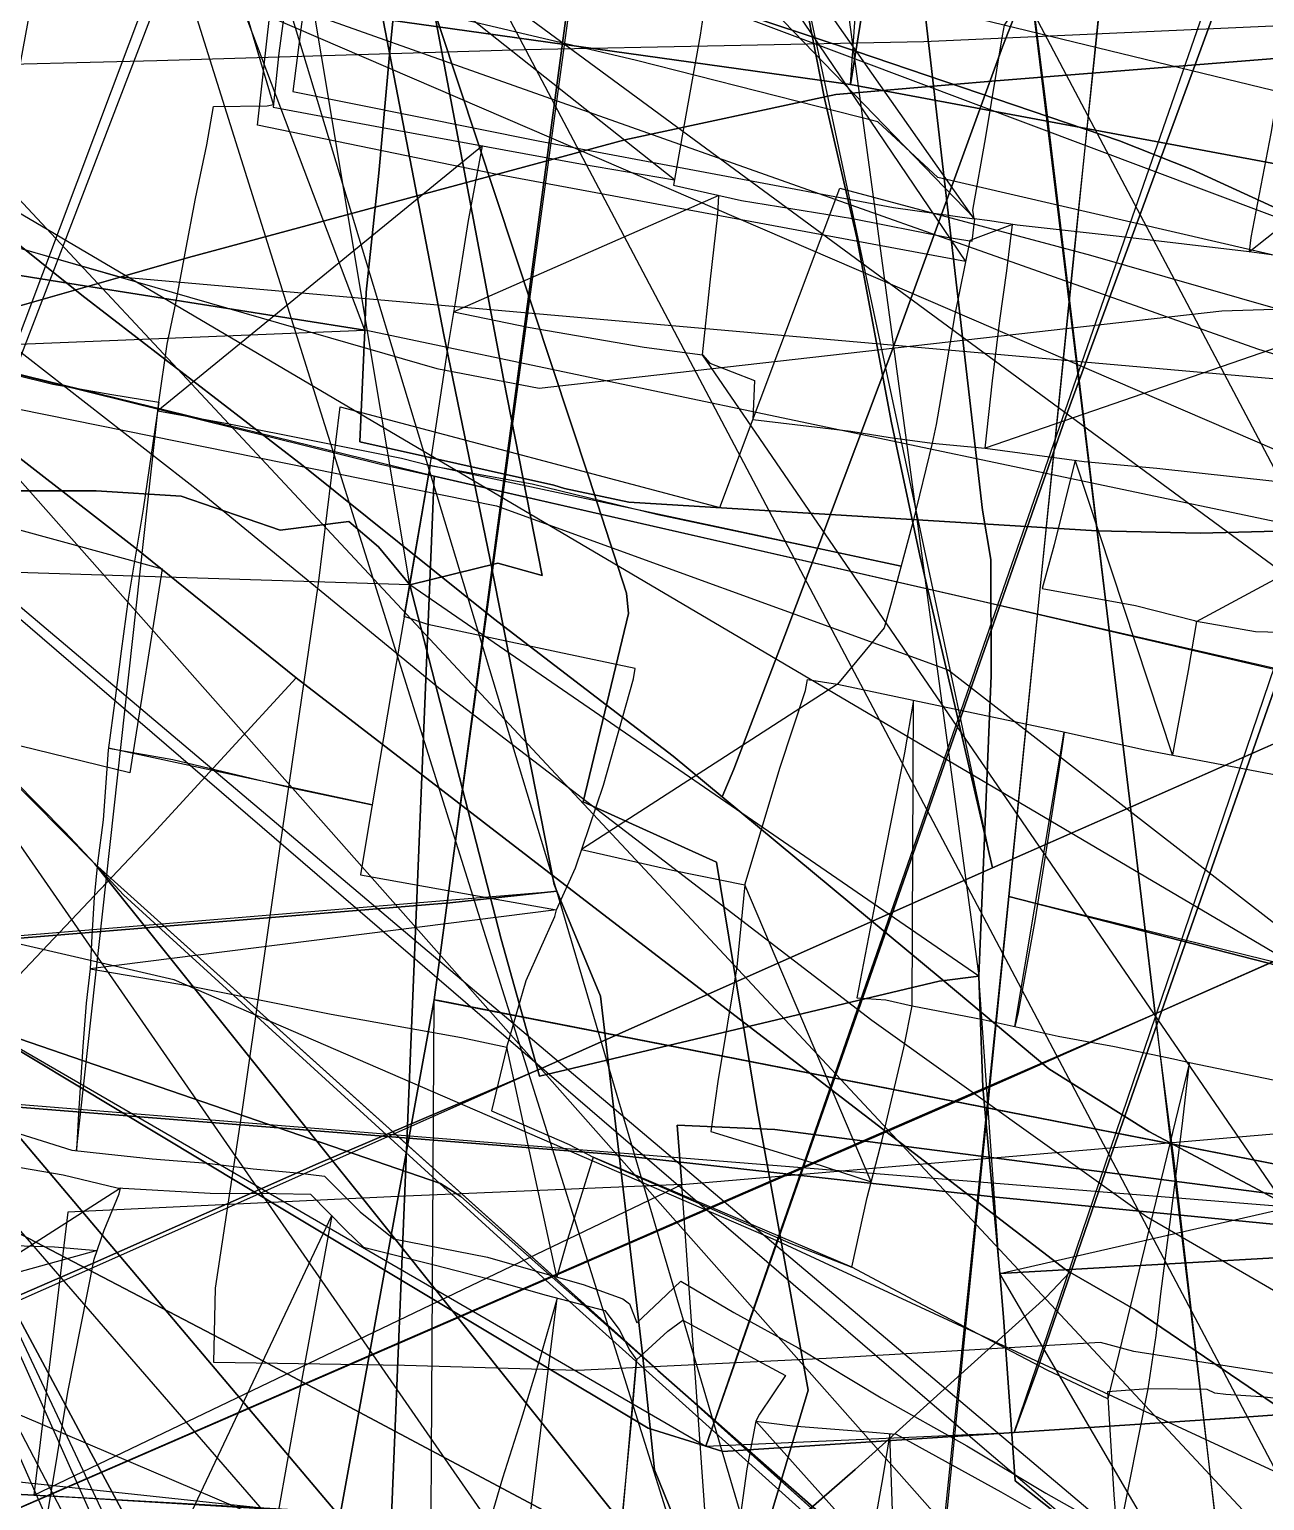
# Model space of a CAD drawing. Extents: x -6790 to 12600, y -1098 to 2171.
# Drawn here: x 627.3 to 681.9, y 271.3 to 336.4 of the extents above; entities that cross this region are included whole.
import ezdxf

# ---------------------------------------------------------------- set-up
doc = ezdxf.new("R2010")
doc.units = 0

msp = doc.modelspace()

# ---------------------------------------------------------------- linework, layer by layer
for points in [[(739.491, 208.822), (556.673, 554.935)], [(659.497, 268.673), (661.738, 276.193), (659.481, 288.611), (657.685, 299.554), (651.78, 302.227), (653.795, 310.564), (653.71, 311.464), (652.055, 316.551), (642.964, 343.997), (640.755, 350.976), (641.038, 351.09), (651.193, 355.178), (656.35, 354.775), (701.984, 350.183), (747.175, 345.468), (747.57, 351.661), (748.734, 371.22), (750.827, 409.55), (752.408, 435.517), (754.81, 474.964), (756.509, 483.487), (773.77, 481.672)], [(685.327, 175.866), (588.991, 482.292), (588.991, 482.292), (593.797, 480.06), (597.085, 476.158), (608.966, 438.451), (619.232, 405.597), (622.695, 393.829), (622.183, 391.943), (614.643, 355.831), (613.194, 350.034), (586.417, 338.825), (589.408, 328.256), (597.769, 322.264), (622.357, 304.555), (626.176, 301.6), (626.873, 300.291), (650.019, 266.864)], [(649.295, 260.796), (611.269, 305.815), (577.65, 345.781), (577.518, 350.197), (575.344, 374.682), (559.826, 381.527), (523.777, 397.188), (495.259, 409.807), (459.463, 425.508), (429.322, 438.817), (417.011, 443.957), (416.933, 443.231), (416.174, 443.148), (416.095, 442.872), (407.69, 413.307), (407.69, 413.307), (408.042, 412.483), (434.118, 391.732), (432.54, 351.045), (430.765, 302.516), (513.678, 256.433)], [(653.889, 268.819), (637.367, 277.623), (624.308, 284.442), (611.252, 291.292), (607.366, 294.304), (599.403, 304.222), (592.131, 312.957), (584.254, 322.705), (580.619, 326.97), (574.057, 335.251), (572.76, 336.929), (571.305, 339.953), (568.111, 353.501), (565.244, 365.635), (562.204, 378.605), (555.912, 404.507), (555.111, 406.281), (554.747, 407.086), (550.465, 436.78)], [(760.662, 434.341), (756.647, 414.049), (754.077, 400.49), (751.565, 386.817), (750.398, 380.247), (749.203, 363.82), (745.386, 329.633), (744.435, 316.61), (743.405, 302.516), (742.122, 292.647), (722.831, 291.846), (703.713, 291.032), (700.821, 293.111), (697.137, 294.715), (693.449, 294.999), (690.808, 283.778), (660.263, 287.728), (655.946, 287.912), (656.145, 285.288), (643.583, 284.76), (628.988, 284.063), (627.48, 271.543), (622.07, 271.83)], [(666.622, 426.391), (657.931, 403.949), (634.744, 342.396), (622.223, 309.817), (617.998, 298.824), (617.095, 296.956), (615.77, 297.596), (608.27, 306.623), (600.332, 316.291), (600.936, 317.977), (619.831, 370.178), (631.586, 402.162), (642.278, 431.963)], [(691.5, 416.127), (689.493, 378.224), (687.247, 328.55), (687.267, 326.292), (678.719, 330.211), (675.517, 331.483), (663.875, 335.439), (655.942, 338.079), (655.877, 339.886), (656.935, 367.575), (659.499, 427.489)], [(666.622, 426.391), (657.931, 403.949), (634.744, 342.396), (622.223, 309.817), (617.998, 298.824), (617.095, 296.956), (618.009, 296.513), (638.721, 284.073), (654.657, 274.512), (657.215, 273.711), (664.49, 294.493), (673.212, 319.473), (684.32, 349.728), (694.271, 379.306), (700.32, 397.286), (708.756, 421.37)], [(643.689, 340.058), (643.217, 335.284), (642.745, 330.051), (642.179, 324.778), (642.125, 323.106), (603.377, 425.51)], [(560.975, 416.919), (577.793, 407.063), (578.748, 406.637), (580.864, 404.592), (609.934, 378.641), (638.156, 353.664), (641.038, 351.09), (640.755, 350.976), (642.964, 343.997), (652.055, 316.551), (653.71, 311.464), (653.795, 310.564), (651.78, 302.227), (657.685, 299.554), (659.481, 288.611), (661.738, 276.193), (659.497, 268.673)], [(656.687, 268.367), (654.947, 272.656), (654.409, 277.802), (652.556, 293.62), (650.628, 298.272), (650.504, 298.572), (647.653, 313.017), (645.619, 322.89), (642.321, 340.052), (641.424, 340.883), (635.612, 347.923), (635.419, 348.53), (631.821, 351.293), (619.707, 361.431), (609.594, 369.969), (593.526, 383.353), (580.312, 394.421), (567.605, 403.289), (554.118, 412.778), (549.938, 416.203)], [(636.825, 260.749), (630.011, 273.407), (625.378, 282.056), (623.151, 286.576), (622.277, 288.448), (615.206, 303.408), (610.749, 312.873), (610.749, 312.873), (605.397, 323.108), (603.387, 321.864), (602.972, 323.3), (600.553, 330.019), (595.46, 346.158), (592.541, 355.695), (588.461, 369.118), (583.915, 383.612), (583.046, 385.653), (574.551, 404.215), (569.772, 416.337)], [(640.111, 265.564), (641.778, 274.722), (645.19, 293.468), (651.352, 339.455), (653.33, 354.705), (657.64, 384.682), (657.605, 386.07), (660.488, 403.802), (661.212, 407.998), (662.66, 416.695)], [(626.433, 315.999), (630.235, 315.999), (634.002, 315.756), (638.377, 314.246), (641.415, 314.628), (642.734, 313.517), (644.114, 311.829), (644.114, 311.829), (648.009, 312.792), (649.979, 312.252), (648.255, 320.955), (643.004, 348.786), (637.568, 378.19), (635.851, 388.404), (634.057, 388.684), (633.548, 391.5), (628.883, 415.49)], [(703.09, 247.167), (548.838, 412.477)], [(707.37, 271.095), (723, 273.964), (726.334, 274.97), (730.887, 276.945), (555.111, 406.281), (555.111, 406.281), (555.912, 404.507), (562.204, 378.605), (565.244, 365.635), (568.111, 353.501), (571.305, 339.953), (572.76, 336.929), (574.057, 335.251), (580.619, 326.97), (584.254, 322.705), (592.131, 312.957), (599.403, 304.222), (607.366, 294.304), (611.252, 291.292), (624.308, 284.442), (637.367, 277.623), (653.889, 268.819)], [(819.564, 214.645), (498.425, 404.014), (498.425, 404.014), (515.248, 397.086), (534.789, 389.168), (541.751, 386.329), (549.071, 382.445), (554.838, 377.485), (559.887, 373.87), (571.122, 364.099), (584.866, 353.462), (597.535, 343.901), (603.48, 340.376), (610.054, 335.207), (622.812, 325.317), (635.003, 315.815), (645.55, 307.15), (664.553, 292.569), (676.713, 283.875), (691.384, 275.359), (709.222, 264.155)], [(695.158, 267.213), (683.874, 274.541), (676.233, 279.726), (673.316, 281.412), (673.126, 281.522), (652.065, 297.713), (639.082, 307.71), (631.945, 313.481), (615.749, 326.048), (606.369, 333.163), (604.964, 333.802), (604.774, 333.889), (604.647, 334.03), (601.346, 336.675), (594.038, 342.528), (585.518, 349.353), (576.727, 356.151), (568.831, 362.48), (559.291, 370.083), (553.542, 374.852), (552.106, 375.398), (548.4, 377.198), (530.672, 386.491), (513.105, 395.565)], [(629.589, 264.831), (620.593, 277.422), (613.375, 287.313), (605.947, 297.746), (604.258, 299.714), (592.355, 317.152), (578.953, 336.207), (578.953, 336.207), (590.839, 343.511), (613.05, 356.843), (610.394, 376.466), (608.485, 389.953), (607.713, 395.41), (616.832, 394.572), (624.262, 393.63), (635.278, 392.564), (658.351, 390.252), (677.532, 388.309), (679.822, 388.341), (676.961, 359.549), (673.423, 325.825), (670.623, 298.038), (662.513, 217.543)], [(649.295, 260.796), (611.269, 305.815), (577.65, 345.781), (577.518, 350.197), (575.344, 374.682), (578.274, 372.87), (577.541, 376.2), (579.586, 380.805), (588.479, 377.129), (593.664, 375.182), (589.467, 360.792), (586.619, 350.943), (584.831, 345.331), (615.067, 314.85), (628.873, 300.885), (630.162, 299.498), (642.729, 283.802), (679.994, 237.08)], [(666.822, 338.025), (669.457, 315.143), (669.823, 312.958), (669.837, 307.824), (669.296, 294.515), (669.477, 289.599), (670.218, 281.348), (690.914, 282.538), (695.975, 282.962), (695.533, 287.141), (695.533, 287.141), (694.131, 300.407), (693.36, 312.364), (692.76, 316.779), (692.498, 318.469), (686.356, 366.907)], [(626.163, 364.662), (656.285, 355.401), (674.32, 349.856), (675.606, 349.451), (674.848, 347.179), (670.334, 335.64), (665.401, 322.059), (665.401, 322.059), (660.716, 309.589), (658.448, 303.674), (657.942, 302.442), (655.774, 304.242), (647.82, 310.336), (639.393, 317.1), (629.61, 324.659), (620.225, 332.164)], [(711.309, 185.86), (556.343, 364.611)], [(254.699, 80.31), (819.146, 304.829), (819.146, 304.829), (780.67, 313.703), (770.054, 314.818), (736.242, 321.665), (723.927, 323.895), (698.873, 329.681), (669.361, 336.846), (656.626, 339.938), (646.802, 342.207), (638.893, 345.127), (613.733, 349.586), (585.6, 353.142), (568.296, 355.531), (565.058, 355.265), (559.298, 356.173), (541.862, 355), (524.717, 352.717), (509.43, 350.063)], [(254.699, 80.31), (819.146, 304.829), (819.146, 304.829), (780.67, 313.703), (770.054, 314.818), (736.242, 321.665), (723.927, 323.895), (698.873, 329.681), (669.361, 336.846), (656.626, 339.938), (646.802, 342.207), (638.893, 345.127), (613.733, 349.586), (585.6, 353.142), (568.296, 355.531), (565.058, 355.265), (559.298, 356.173), (541.862, 355), (524.717, 352.717), (509.43, 350.063)], [(487.065, 330.334), (519.137, 331.726), (536.62, 332.354), (544.85, 332.436), (563.115, 333.065), (585.493, 333.7), (589.911, 333.967), (593.274, 334.296), (599.426, 334.268), (614.054, 334.569), (632.92, 335.034), (649.189, 335.526), (666.853, 335.881), (683.285, 336.62), (698.953, 337.057), (707.319, 337.44), (712.843, 339.217), (720.088, 340.584), (730.287, 343.346), (740.732, 345.397), (751.149, 348.049), (759.762, 349.908), (774.527, 353.271)], [(722.385, 352.176), (719.189, 333.692), (714.29, 305.238), (713.816, 302.34), (707.501, 283.169), (706.602, 281.342), (685.961, 285.493), (645.387, 293.429), (645.19, 293.468), (651.352, 339.455)], [(607.326, 294.604), (627.599, 296.26), (645.888, 297.762), (650.628, 298.272), (650.628, 298.272), (650.504, 298.572), (647.653, 313.017), (645.619, 322.89), (642.321, 340.052), (641.424, 340.883), (635.612, 347.923), (635.419, 348.53), (628.919, 349.195), (595.436, 351.422)], [(737.216, 168.829), (641.038, 351.09), (641.038, 351.09), (640.755, 350.976), (642.964, 343.997), (652.055, 316.551), (653.71, 311.464), (653.795, 310.564), (651.78, 302.227), (657.685, 299.554), (659.481, 288.611), (661.738, 276.193), (659.497, 268.673)], [(708.379, 236.213), (711.097, 287.692), (710.892, 294.174), (709.906, 325.333), (663.615, 333.977), (634.716, 338.031), (634.7, 338.032), (632.478, 338.237), (602.698, 343.114), (567.804, 350.399), (564.125, 340.275), (554.092, 312.65), (553.628, 279.192), (553.3, 278.47), (550.104, 260.841)], [(622.967, 349.197), (628.382, 347.373), (636.533, 344.682), (648.01, 340.72), (655.942, 338.079), (663.875, 335.439), (675.517, 331.483), (678.719, 330.211), (687.267, 326.292), (691.127, 324.523), (709.506, 316.206), (714.413, 313.986), (729.356, 307.238), (732.847, 305.728), (741.971, 299.992), (749.605, 295.399), (757.892, 290.705), (768.009, 284.433)], [(666.822, 338.025), (669.457, 315.143), (669.823, 312.958), (669.837, 307.824), (669.296, 294.515), (669.296, 294.515), (667.533, 294.287), (649.861, 290.088), (648.16, 296.153), (644.114, 311.829), (648.009, 312.792), (649.979, 312.252), (648.255, 320.955), (643.004, 348.786)], [(696.255, 348.362), (690.05, 330.074), (685.018, 315.355), (683.989, 311.81), (675.041, 286.294), (671.836, 276.957), (670.855, 274.319), (680.413, 274.943), (685.146, 275.295), (688.825, 286.093), (693.805, 300.712), (696.865, 309.232), (699.508, 317.208), (704.424, 332.04), (707.807, 343.095)], [(262.907, 80.005), (820.331, 298.275), (820.331, 298.275), (770.993, 307.191), (730.508, 316.033), (695.266, 323.423), (667.476, 329.865), (664.823, 332.328), (654.15, 335.044), (623.644, 342.244), (605.644, 344.834), (581.264, 347.171), (552.843, 348.181), (536.295, 347.36), (521.958, 346.539), (518.948, 345.818), (508.937, 343.668)], [(262.907, 80.005), (820.331, 298.275), (820.331, 298.275), (770.993, 307.191), (730.508, 316.033), (695.266, 323.423), (667.476, 329.865), (664.823, 332.328), (654.15, 335.044), (623.644, 342.244), (605.644, 344.834), (581.264, 347.171), (552.843, 348.181), (536.295, 347.36), (521.958, 346.539), (518.948, 345.818), (508.937, 343.668)], [(498.343, 348.29), (517.861, 344.205), (548.765, 337.837), (573.816, 332.635), (592.329, 328.887), (603.028, 326.986), (604.12, 326.792), (607.496, 325.879), (616.044, 323.59), (621.912, 322.349), (642.826, 317.179), (645.195, 316.638), (669.291, 311.132), (696.509, 304.815), (721.378, 299.101), (753.072, 291.682), (776.777, 286.279)], [(498.343, 348.29), (517.861, 344.205), (548.765, 337.837), (573.816, 332.635), (592.329, 328.887), (603.028, 326.986), (604.12, 326.792), (607.496, 325.879), (616.044, 323.59), (621.912, 322.349), (642.826, 317.179), (645.195, 316.638), (669.291, 311.132), (696.509, 304.815), (721.378, 299.101), (753.072, 291.682), (776.777, 286.279)], [(618.88, 276.937), (630.08, 281.797), (640.065, 286.222), (649.996, 290.448), (658.515, 294.239), (669.9, 299.31), (669.9, 299.31), (667.892, 307.948), (666.677, 313.125), (665.409, 319.081), (663.89, 327.191), (662.464, 333.359), (660.468, 343.489), (660.01, 343.421), (654.494, 343.229), (641.348, 343.424), (631.245, 343.533), (617.649, 343.095)], [(618.88, 276.937), (630.08, 281.797), (640.065, 286.222), (649.996, 290.448), (658.515, 294.239), (669.9, 299.31), (669.9, 299.31), (667.892, 307.948), (666.677, 313.125), (665.409, 319.081), (663.89, 327.191), (662.464, 333.359), (660.468, 343.489), (660.01, 343.421), (654.494, 343.229), (641.348, 343.424), (631.245, 343.533), (617.649, 343.095)], [(715.227, 265.392), (716.431, 271.348), (705.65, 273.241), (689.566, 275.785), (676.154, 277.895), (674.68, 278.299), (662.541, 277.591), (651.529, 277.056), (643.884, 277.273), (635.444, 277.418), (635.517, 280.698), (636.731, 288.719), (638.378, 300.251), (640.083, 311.885), (641.037, 319.703), (657.83, 315.252), (663.139, 329.39), (674.237, 326.417), (688.98, 322.185), (696.311, 319.633), (700.776, 319.258), (711.629, 318.26), (715.218, 317.996), (713.531, 341.905)], [(715.227, 265.392), (716.431, 271.348), (705.65, 273.241), (689.566, 275.785), (676.154, 277.895), (674.68, 278.299), (662.541, 277.591), (651.529, 277.056), (643.884, 277.273), (635.444, 277.418), (635.517, 280.698), (636.731, 288.719), (638.378, 300.251), (640.083, 311.885), (641.037, 319.703), (657.83, 315.252), (663.139, 329.39), (674.237, 326.417), (688.98, 322.185), (696.311, 319.633), (700.776, 319.258), (711.629, 318.26), (715.218, 317.996), (713.531, 341.905)], [(616.771, 327.152), (629.448, 325.115), (642.125, 323.106), (642.125, 323.106), (642.179, 324.778), (642.745, 330.051), (643.217, 335.284), (643.689, 340.058)], [(643.689, 340.058), (643.217, 335.284), (642.745, 330.051), (642.179, 324.778), (642.125, 323.106), (641.909, 318.168), (650.483, 316.249), (650.967, 316.088), (653.801, 315.496), (674.518, 314.222), (679.092, 314.115), (684.195, 314.249), (684.195, 314.249), (689.298, 314.384), (697.1, 314.491), (709.889, 314.707), (713.709, 315.639), (714.319, 315.639), (716.436, 317.092), (718.552, 318.886), (719.18, 319.603), (722.283, 325.63), (725.189, 330.276), (729.583, 337.414)], [(748.988, 258.814), (746.998, 272.538), (744.685, 289.051), (744.268, 290.416), (739.471, 296.047), (733.006, 304.313), (724.55, 314.968), (722.427, 317.404), (718.749, 321.623), (708.757, 333.302), (699.79, 334.553), (690.007, 335.861), (684.414, 335.293), (669.872, 334.117), (662.971, 333.529), (653.624, 331.52), (634.323, 326.325), (631.301, 325.454), (626.452, 324.056)], [(620.225, 332.164), (629.61, 324.659), (639.393, 317.1), (647.82, 310.336), (655.774, 304.242), (657.942, 302.442), (667.666, 294.368), (672.39, 290.404), (676.817, 287.638), (681.885, 284.944), (692.827, 278.939), (700.07, 275.049), (704.288, 272.745), (704.65, 272.547), (715.32, 265.645)], [(811.441, 252.44), (77.961, 330.604)], [(568.567, 254.73), (562.117, 271.882), (558.419, 281.716), (550.388, 304.398), (541.805, 326.799), (541.366, 328.241), (563.974, 329.187), (570.057, 329.269), (572.543, 329.301), (576.845, 329.138), (593.657, 327.47), (601.426, 326.734), (603.028, 326.986), (604.12, 326.792), (607.496, 325.879), (616.044, 323.59), (621.912, 322.349), (642.826, 317.179), (645.195, 316.638), (641.071, 215.986)], [(568.567, 254.73), (562.117, 271.882), (558.419, 281.716), (550.388, 304.398), (541.805, 326.799), (541.366, 328.241), (563.974, 329.187), (570.057, 329.269), (572.543, 329.301), (576.845, 329.138), (593.657, 327.47), (601.426, 326.734), (603.028, 326.986), (604.12, 326.792), (607.496, 325.879), (616.044, 323.59), (621.912, 322.349), (642.826, 317.179), (645.195, 316.638), (641.071, 215.986)], [(689.566, 275.785), (676.154, 277.895), (674.68, 278.299), (662.541, 277.591), (651.529, 277.056), (643.884, 277.273), (635.444, 277.418), (635.517, 280.698), (636.731, 288.719), (638.378, 300.251), (640.083, 311.885), (641.037, 319.703), (657.83, 315.252), (663.139, 329.39), (674.237, 326.417), (688.98, 322.185)], [(689.566, 275.785), (676.154, 277.895), (674.68, 278.299), (662.541, 277.591), (651.529, 277.056), (643.884, 277.273), (635.444, 277.418), (635.517, 280.698), (636.731, 288.719), (638.378, 300.251), (640.083, 311.885), (641.037, 319.703), (657.83, 315.252), (663.139, 329.39), (674.237, 326.417), (688.98, 322.185)], [(686.485, 240.61), (685.378, 278.216), (685.369, 278.748), (684.849, 307.972), (684.562, 310.721), (684.195, 314.249), (679.092, 314.115), (674.518, 314.222), (653.801, 315.496), (650.967, 316.088), (650.483, 316.249), (641.909, 318.168), (642.125, 323.106), (629.448, 325.115), (616.771, 327.152)], [(615.749, 326.048), (631.945, 313.481), (631.945, 313.481), (639.082, 307.71), (632.745, 300.805), (624.489, 292.085)], [(689.199, 275.102), (657.061, 322.017), (657.061, 322.017), (657.386, 321.641), (659.362, 320.882), (659.297, 319.148), (663.623, 318.628), (665.365, 318.352), (667.223, 318.106), (666.382, 314.651), (665.41, 311.026), (665.105, 309.932), (663.041, 307.437), (668.204, 306.348), (672.907, 305.353), (676.71, 304.521), (682.825, 303.352)], [(672.766, 261.494), (655.093, 277.062), (646.377, 284.764), (645.481, 285.33), (617.735, 294.864), (614.405, 295.56), (589.315, 300.65), (531.467, 312.386), (528.465, 313.15), (501.236, 320.929)], [(681.734, 263.601), (670.894, 272.175), (670.391, 279.416), (670.218, 281.348), (669.477, 289.599), (669.296, 294.515), (667.533, 294.287), (649.861, 290.088), (648.16, 296.153), (644.114, 311.829), (642.734, 313.517), (641.415, 314.628), (638.377, 314.246), (634.002, 315.756), (630.235, 315.999), (626.433, 315.999)], [(270.619, 300.999), (301.168, 294.212), (305.41, 293.254), (316.016, 290.857), (327.848, 288.082), (331.928, 287.125), (333.496, 286.789), (338.46, 286.583), (358.657, 285.493), (423.562, 282.207), (431.452, 281.808), (515.978, 277.328), (525.145, 276.882), (525.841, 276.846), (541.88, 276.019), (543.188, 275.952), (558.973, 275.053), (580.742, 274.025), (594.306, 273.304), (622.07, 271.83), (627.48, 271.543), (629.175, 271.453), (643.36, 270.593)], [(618.009, 296.513), (638.721, 284.073), (654.657, 274.512), (657.215, 273.711), (657.959, 273.478), (670.855, 274.319), (680.413, 274.943), (685.146, 275.295), (694.334, 275.98), (706.024, 276.851), (706.312, 276.873), (715.306, 280.521), (727.758, 285.486), (741.093, 290.889), (745.823, 292.679), (755.17, 296.467), (760.126, 298.634), (761.464, 299.369)], [(507.451, 269.023), (509.035, 286.574), (509.035, 286.574), (514.506, 285.057), (527.026, 281.98), (528.802, 282.18), (549.93, 286.786), (568.995, 290.942), (573.324, 291.804), (580.958, 292.521), (584.604, 292.716), (607.326, 294.604), (627.599, 296.26), (645.888, 297.762), (650.628, 298.272), (652.556, 293.62), (654.409, 277.802), (654.947, 272.656), (656.687, 268.367)], [(526.847, 264.901), (528.708, 288.706), (529.896, 296.664), (550.937, 294.962), (575.556, 292.772), (601.485, 290.739), (624.911, 288.861), (652.796, 286.652), (670.063, 284.735), (690.634, 282.721), (700.744, 281.92), (707.275, 281.528), (737.155, 279.729), (759.578, 278.118), (753.243, 257.697)], [(657.249, 269.855), (656.145, 285.288), (656.145, 285.288), (655.946, 287.912), (660.263, 287.728), (690.808, 283.778), (693.449, 294.999), (697.137, 294.715), (700.821, 293.111), (703.713, 291.032), (722.831, 291.846), (742.122, 292.647), (742.721, 291.353), (741.521, 284.899), (739.477, 276.749), (738.129, 271.371), (736.878, 265.697)], [(640.111, 265.564), (641.778, 274.722), (645.19, 293.468), (645.387, 293.429), (685.961, 285.493), (706.602, 281.342), (706.602, 281.342), (707.561, 281.424), (707.355, 281.055), (693.807, 220.008)], [(761.537, 282.207), (760.622, 278.042), (759.578, 278.118), (759.578, 278.118), (737.155, 279.729), (707.275, 281.528), (700.744, 281.92), (690.634, 282.721), (670.063, 284.735), (652.796, 286.652), (624.911, 288.861)], [(624.099, 288.39), (627.33, 287.393), (629.161, 286.818), (630.65, 286.651), (632.715, 286.425), (635.151, 286.237), (637.187, 285.978), (639.126, 285.81), (640.341, 285.653), (641.92, 284.08), (643.406, 282.893), (647.56, 282.075), (650.289, 281.292), (651.785, 280.862), (653.545, 280.228), (653.843, 280.017), (654.158, 279.167), (655.196, 280.142), (656.111, 281.019), (658.446, 279.625), (661.299, 278.058), (664.977, 275.842), (668.756, 273.721), (672.26, 271.636), (674.931, 270.12)], [(625.415, 286.297), (628.781, 285.72), (631.166, 285.137), (635.287, 284.913), (638.198, 284.897), (639.727, 284.865), (641.303, 283.259), (642.065, 282.513), (645.197, 281.731), (647.595, 281.111), (650.154, 280.39), (652.75, 279.709), (653.384, 278.876), (653.857, 277.938), (654.15, 277.538), (655.525, 278.794), (656.193, 279.286), (659.725, 277.379), (660.732, 276.831), (659.588, 275.133), (659.426, 274.822), (659.03, 272.712), (658.634, 269.819)], [(653.889, 268.819), (637.367, 277.623), (624.308, 284.442)], [(624.909, 250.638), (640.662, 283.912), (640.662, 283.912), (639.306, 276.51), (638.216, 270.374)], [(625.378, 282.056), (630.011, 273.407), (636.825, 260.749)], [(724.316, 202.214), (659.426, 274.822), (659.426, 274.822), (661.042, 274.615), (664.228, 274.355), (665.632, 274.239), (670.259, 271.686), (673.563, 269.806)]]:
    msp.add_lwpolyline(points)
for points in [[(709.228, 542.116), (708.436, 540.658), (703.834, 527.74), (693.629, 499.537), (681.078, 464.801), (674.596, 447.41), (666.622, 426.391), (657.931, 403.949), (634.744, 342.396), (622.223, 309.817), (617.998, 298.824), (617.095, 296.956), (709.228, 542.116)], [(746.255, 530.331), (722.071, 459.379), (708.756, 421.37), (700.32, 397.286), (694.271, 379.306), (684.32, 349.728), (673.212, 319.473), (664.49, 294.493), (657.215, 273.711), (746.255, 530.331)], [(756.887, 527.429), (746.381, 530.292), (746.255, 530.331), (722.071, 459.379), (708.756, 421.37), (700.32, 397.286), (694.271, 379.306), (684.32, 349.728), (673.212, 319.473), (664.49, 294.493), (657.215, 273.711), (657.959, 273.478), (670.855, 274.319), (671.836, 276.957), (675.041, 286.294), (683.989, 311.81), (685.018, 315.355), (690.05, 330.074), (696.255, 348.362), (704.513, 372.959), (711.631, 393.926), (716.517, 409.866), (737.388, 470.78), (756.887, 527.429)], [(756.887, 527.429), (737.388, 470.78), (716.517, 409.866), (711.631, 393.926), (704.513, 372.959), (696.255, 348.362), (690.05, 330.074), (685.018, 315.355), (683.989, 311.81), (675.041, 286.294), (671.836, 276.957), (670.855, 274.319), (756.887, 527.429)], [(520.501, 516.622), (533.149, 488.501), (544.044, 465.871), (554.049, 443.241), (564.102, 422.201), (573.593, 400.553), (577.007, 392.511), (579.344, 387.555), (581.823, 381.009), (585.657, 369.6), (591.501, 353.563), (598.468, 330.652), (600.619, 322.657), (605.107, 317.935), (609.128, 309.425), (616.282, 294.977), (620.957, 285.673), (633.254, 262.155), (639.753, 248.595), (643.354, 240.694), (647.842, 230.641), (520.501, 516.622)], [(612.996, 498.178), (617.449, 473.768), (621.737, 452.398), (628.883, 415.49), (633.548, 391.5), (634.057, 388.684), (635.851, 388.404), (637.568, 378.19), (643.004, 348.786), (648.255, 320.955), (649.979, 312.252), (648.009, 312.792), (644.114, 311.829), (612.996, 498.178)], [(669.296, 294.515), (669.837, 307.824), (669.823, 312.958), (669.457, 315.143), (666.822, 338.025), (666.307, 342.197), (666.175, 343.466), (663.847, 358.966), (662.9, 365.276), (663.802, 365.602), (661.925, 380.812), (661.65, 383.04), (660.079, 390.849), (657.51, 405.153), (654.61, 421.744), (650.811, 442.564), (650.354, 444.817), (651.562, 445.503), (648.504, 461.527), (645.761, 476.187), (642.561, 492.643), (641.816, 497.268), (669.296, 294.515)], [(670.623, 298.038), (688.484, 293.449), (689.557, 293.371), (692.123, 313.107), (697.707, 356.749), (706.311, 419.296), (710.439, 449.69), (696.248, 453.984), (687.433, 457.116), (684.159, 426.996), (679.982, 388.343), (679.822, 388.341), (676.961, 359.549), (673.423, 325.825), (670.623, 298.038)], [(671.822, 451.759), (668.592, 452.211), (660.175, 453.659), (657.257, 454.421), (650.192, 456.273), (645.297, 421.039), (640.455, 384.397), (637.81, 364.387), (635.422, 345.879), (634.7, 338.032), (634.716, 338.031), (663.615, 333.977), (666.91, 354.441), (666.711, 356.013), (666.903, 358.742), (667.757, 379.195), (668.845, 400.436), (669.927, 421.491), (671.822, 451.759)], [(663.615, 333.977), (709.906, 325.333), (707.219, 341.448), (703.119, 367.914), (696.496, 414.423), (692.083, 445.415), (691.99, 447.828), (690.401, 449.891), (689.031, 451.709), (681.657, 451.643), (671.869, 451.89), (671.822, 451.759), (669.927, 421.491), (668.845, 400.436), (667.757, 379.195), (666.903, 358.742), (666.711, 356.013), (666.91, 354.441), (663.615, 333.977)], [(671.822, 451.759), (669.927, 421.491), (668.845, 400.436), (667.757, 379.195), (666.903, 358.742), (666.711, 356.013), (666.91, 354.441), (663.615, 333.977), (671.822, 451.759)], [(316.302, 407.544), (416.39, 375.807), (479.655, 357.376), (576.346, 329.834), (647.951, 315.328), (667.93, 308.073), (719.94, 267.67), (744.83, 251.933), (814.363, 195.123), (316.302, 407.544)], [(567.902, 407.295), (571.926, 398.718), (576.439, 389.022), (577.919, 386.256), (578.966, 384.441), (582.482, 373.796), (586.58, 360.88), (591.873, 343.891), (596.341, 330.194), (597.053, 327.663), (597.954, 325.163), (603.289, 314.94), (619.003, 284.504), (619.87, 283.376), (621.276, 280.482), (627.091, 268.513), (633.339, 255.219), (640.335, 240.674), (644.721, 231.79), (645.892, 229.972), (567.902, 407.295)], [(679.822, 388.341), (676.961, 359.549), (673.423, 325.825), (670.623, 298.038), (679.822, 388.341)], [(657.64, 384.682), (653.33, 354.705), (651.352, 339.455), (645.19, 293.468), (657.64, 384.682)], [(575.344, 374.682), (577.518, 350.197), (577.65, 345.781), (611.269, 305.815), (649.295, 260.796), (661.482, 246.369), (661.496, 242.318), (685.048, 211.704), (686.367, 210.839), (719.013, 187.375), (730.814, 179.13), (750.14, 177.146), (575.344, 374.682)], [(668.705, 326.143), (647.981, 329.992), (637.378, 332.177), (638.318, 340.676), (640.683, 362.746), (641.052, 364.7), (642.073, 365.513), (668.705, 326.143)], [(642.792, 365.481), (641.695, 353.832), (640.098, 342.745), (638.945, 333.667), (649.797, 331.481), (665.514, 328.539), (669.079, 328.036), (642.792, 365.481)], [(687.285, 361.983), (687.456, 361.601), (686.653, 357.553), (686.04, 353.984), (685.251, 349.592), (684.545, 345.666), (683.834, 341.447), (683.416, 338.966), (682.209, 331.808), (681.323, 327.204), (681.259, 326.564), (675.502, 327.242), (670.995, 327.744), (669.779, 327.948), (669.079, 328.036), (669.03, 328.413), (669.601, 331.658), (670.338, 336.129), (670.428, 336.605), (687.285, 361.983)], [(630.818, 357.598), (629.339, 349.235), (628.759, 345.731), (627.894, 341.075), (627.284, 337.168), (626.491, 332.843), (626.047, 330.424), (625.581, 327.927), (625.148, 325.432), (624.745, 322.975), (624.467, 321.276), (626.648, 321.131), (628.317, 320.72), (630.926, 320.259), (633.018, 319.922), (633.376, 322.489), (633.763, 324.305), (634.181, 326.508), (634.627, 328.926), (635.142, 331.306), (635.436, 333.001), (637.808, 333.03), (638.078, 333.087), (630.818, 357.598)], [(702.647, 352.575), (704.703, 336.254), (705.639, 329.211), (707.274, 315.819), (693.065, 309.534), (675.997, 301.99), (675.437, 306.64), (672.324, 332.494), (670.74, 345.151), (677.495, 346.263), (677.966, 348.74), (682.54, 349.416), (700.58, 352.288), (702.647, 352.575)], [(702.647, 352.575), (704.703, 336.254), (705.639, 329.211), (707.274, 315.819), (693.065, 309.534), (675.997, 301.99), (675.437, 306.64), (672.324, 332.494), (670.74, 345.151), (677.495, 346.263), (677.966, 348.74), (682.54, 349.416), (700.58, 352.288), (702.647, 352.575)], [(672.39, 290.404), (667.666, 294.368), (657.942, 302.442), (658.448, 303.674), (660.716, 309.589), (665.401, 322.059), (670.334, 335.64), (674.848, 347.179), (675.606, 349.451), (679.945, 348.086), (702.952, 340.848), (715.329, 336.954), (718.613, 335.329), (713.694, 313.79), (708.584, 291.836), (704.683, 273.786), (704.288, 272.745), (700.07, 275.049), (692.827, 278.939), (681.885, 284.944), (676.817, 287.638), (672.39, 290.404)], [(635.419, 348.53), (635.612, 347.923), (641.424, 340.883), (642.321, 340.052), (645.619, 322.89), (647.653, 313.017), (650.504, 298.572), (650.628, 298.272), (635.419, 348.53)], [(584.831, 345.331), (585.923, 345.476), (592.269, 340.115), (669.55, 273.595), (707.711, 241.086), (744.864, 209.451), (767.425, 190.284), (772.491, 187.764), (761.641, 192.939), (732.712, 207.295), (732.56, 207.37), (731.341, 208.484), (718.351, 220.36), (693.454, 242.297), (670.591, 262.642), (649.996, 281.175), (631.451, 298.11), (630.162, 299.498), (628.873, 300.885), (615.067, 314.85), (584.831, 345.331)], [(584.831, 345.331), (615.067, 314.85), (628.873, 300.885), (630.162, 299.498), (584.831, 345.331)], [(585.923, 345.476), (592.269, 340.115), (669.55, 273.595), (707.711, 241.086), (744.864, 209.451), (767.425, 190.284), (772.491, 187.764), (585.923, 345.476)], [(675.997, 301.99), (673.789, 301.014), (669.9, 299.31), (667.892, 307.948), (666.677, 313.125), (665.409, 319.081), (663.89, 327.191), (662.464, 333.359), (660.468, 343.489), (662.322, 343.764), (670.74, 345.151), (672.324, 332.494), (675.437, 306.64), (675.997, 301.99)], [(675.997, 301.99), (673.789, 301.014), (669.9, 299.31), (667.892, 307.948), (666.677, 313.125), (665.409, 319.081), (663.89, 327.191), (662.464, 333.359), (660.468, 343.489), (662.322, 343.764), (670.74, 345.151), (672.324, 332.494), (675.437, 306.64), (675.997, 301.99)], [(675.997, 301.99), (675.437, 306.64), (672.324, 332.494), (670.74, 345.151), (675.997, 301.99)], [(444.033, 344.138), (458.569, 338.218), (484.703, 327.573), (501.236, 320.929), (528.465, 313.15), (531.467, 312.386), (589.315, 300.65), (614.405, 295.56), (617.735, 294.864), (645.481, 285.33), (646.377, 284.764), (655.093, 277.062), (672.766, 261.494), (695.658, 241.679), (721.843, 219.061), (752.527, 192.139), (762.833, 183.109), (780.647, 167.438), (789.694, 159.48), (444.033, 344.138)], [(444.033, 344.138), (475.412, 334.097), (521.588, 320.663), (554.115, 313.277), (590.659, 305.156), (625.691, 296.214), (633.682, 294.357), (660.42, 282.78), (701.413, 263.774), (707.893, 261.312), (743.443, 236.906), (775.495, 215.524), (788.583, 207.403), (817.611, 192.069), (444.033, 344.138)], [(660.468, 343.489), (662.464, 333.359), (663.89, 327.191), (665.409, 319.081), (666.677, 313.125), (667.892, 307.948), (669.9, 299.31), (660.468, 343.489)], [(639.324, 342.839), (638.911, 339.761), (638.32, 335.358), (638.066, 332.976), (642.586, 332.139), (651.667, 330.469), (655.826, 329.752), (639.324, 342.839)], [(627.649, 341.406), (681.624, 322.28), (693.235, 318.669), (709.221, 312.745), (734.922, 298.937), (751.251, 290.741), (772.436, 279.306), (774.609, 278.087), (627.649, 341.406)], [(657.541, 340.005), (656.962, 336.157), (656.249, 332.203), (655.786, 329.519), (658.786, 328.845), (663.701, 328.042), (667.882, 327.226), (668.993, 327.049), (669.117, 328.031), (657.541, 340.005)], [(634.7, 338.032), (634.716, 338.031), (663.615, 333.977), (634.7, 338.032)], [(655.942, 338.079), (663.875, 335.439), (675.517, 331.483), (678.719, 330.211), (687.267, 326.292), (655.942, 338.079)], [(589.813, 337.321), (597.596, 335.187), (616.94, 329.601), (631.301, 325.454), (589.813, 337.321)], [(589.813, 337.321), (590.84, 336.561), (593.826, 334.21), (594.187, 334.483), (600.794, 332.642), (610.848, 329.743), (616.124, 328.001), (626.452, 324.056), (631.301, 325.454), (589.813, 337.321)], [(695.329, 337.742), (695.512, 337.13), (695.702, 335.767), (695.852, 334.241), (696.106, 332.215), (695.939, 331.139), (695.443, 329.308), (695.009, 326.962), (694.464, 324.993), (690.787, 325.467), (686.697, 325.803), (681.914, 326.476), (681.259, 326.564), (695.329, 337.742)], [(631.301, 325.454), (634.323, 326.325), (653.624, 331.52), (662.971, 333.529), (669.872, 334.117), (684.414, 335.293), (690.007, 335.861), (699.79, 334.553), (708.757, 333.302), (718.749, 321.623), (722.427, 317.404), (631.301, 325.454)], [(632.961, 319.532), (636.119, 318.961), (643.748, 317.439), (645.018, 317.11), (645.808, 322.387), (646.165, 324.5), (646.711, 327.954), (647.132, 330.154), (647.337, 331.265), (632.961, 319.532)], [(642.125, 323.106), (629.448, 325.115), (616.771, 327.152), (609.556, 328.419), (599.832, 328.784), (595.031, 328.959), (592.498, 312.701), (590.637, 312.331), (586.288, 311.834), (584.17, 311.77), (576.114, 313.038), (565.588, 314.674), (561.014, 315.38), (553.568, 316.295), (545.208, 317.194), (537.393, 318.156), (533.882, 318.726), (642.125, 323.106)], [(716.431, 271.348), (705.65, 273.241), (689.566, 275.785), (676.154, 277.895), (674.68, 278.299), (662.541, 277.591), (651.529, 277.056), (643.884, 277.273), (635.444, 277.418), (635.517, 280.698), (636.731, 288.719), (638.378, 300.251), (640.083, 311.885), (641.037, 319.703), (657.83, 315.252), (663.139, 329.39), (674.237, 326.417), (688.98, 322.185), (696.311, 319.633), (700.776, 319.258), (711.629, 318.26), (715.218, 317.996), (716.431, 271.348)], [(646.067, 323.92), (649.351, 323.236), (654.48, 322.347), (657.061, 322.017), (657.405, 325.234), (657.749, 328.224), (657.794, 329.068), (646.067, 323.92)], [(668.89, 327.066), (668.232, 323.791), (667.592, 320.029), (667.406, 318.932), (667.223, 318.106), (669.577, 317.879), (669.896, 320.855), (670.229, 323.529), (670.528, 325.722), (670.785, 327.779), (668.89, 327.066)], [(603.028, 326.986), (604.12, 326.792), (607.496, 325.879), (616.044, 323.59), (621.912, 322.349), (642.826, 317.179), (645.195, 316.638), (603.028, 326.986)], [(603.028, 326.986), (604.12, 326.792), (607.496, 325.879), (616.044, 323.59), (621.912, 322.349), (642.826, 317.179), (645.195, 316.638), (603.028, 326.986)], [(631.301, 325.454), (645.317, 321.406), (649.832, 320.532), (680.05, 323.957), (694.894, 324.435), (703.922, 324.807), (714.119, 320.691), (720.04, 318.328), (722.427, 317.404), (631.301, 325.454)], [(669.577, 317.879), (673.955, 317.295), (677.173, 316.991), (682.383, 316.42), (688.434, 315.83), (689.113, 315.697), (689.493, 317.27), (690.039, 319.92), (690.747, 322.309), (691.302, 324.977), (691.356, 325.394), (669.577, 317.879)], [(642.125, 323.106), (641.909, 318.168), (650.483, 316.249), (650.967, 316.088), (653.801, 315.496), (674.518, 314.222), (679.092, 314.115), (684.195, 314.249), (642.125, 323.106)], [(718.388, 320.78), (707.274, 315.819), (693.065, 309.534), (675.997, 301.99), (677.097, 292.849), (713.092, 308.763), (719.39, 311.59), (718.388, 320.78)], [(718.388, 320.78), (707.274, 315.819), (693.065, 309.534), (675.997, 301.99), (677.097, 292.849), (713.092, 308.763), (719.39, 311.59), (718.388, 320.78)], [(633.018, 319.922), (632.322, 315.179), (631.658, 311.195), (631.351, 308.899), (631.073, 306.819), (630.769, 304.521), (630.549, 301.438), (630.301, 299.509), (630.151, 298.01), (630.043, 296.282), (629.968, 294.841), (629.791, 293.32), (629.643, 291.404), (629.462, 288.432), (629.363, 286.795), (633.018, 319.922)], [(645.018, 317.11), (644.156, 312.106), (643.303, 307.158), (642.263, 300.964), (641.936, 298.994), (647.68, 297.96), (650.608, 297.446), (651.442, 299.308), (652.686, 302.96), (654.019, 307.677), (654.089, 308.124), (650.66, 308.855), (644.912, 310.076), (643.867, 310.431), (645.018, 317.11)], [(645.018, 317.11), (649.53, 316.304), (655.087, 314.945), (662.619, 313.356), (665.849, 312.664), (645.018, 317.11)], [(673.552, 317.349), (672.629, 313.599), (672.101, 311.668), (676.229, 310.912), (678.829, 310.246), (678.917, 310.211), (678.559, 308.045), (678.058, 305.348), (677.858, 304.301), (673.552, 317.349)], [(645.195, 316.638), (641.071, 215.986), (639.979, 189.329), (645.195, 316.638)], [(679.272, 198.09), (658.729, 193.289), (641.857, 189.467), (639.979, 189.329), (641.071, 215.986), (645.195, 316.638), (669.291, 311.132), (696.509, 304.815), (721.378, 299.101), (753.072, 291.682), (776.777, 286.279), (805.214, 280.023), (822.141, 277.542), (800.427, 227.299), (784.094, 223.429), (769.038, 219.7), (748.017, 214.569), (731.204, 210.663), (702.658, 203.764), (688.629, 200.385), (679.272, 198.09)], [(645.195, 316.638), (641.071, 215.986), (639.979, 189.329), (645.195, 316.638)], [(679.272, 198.09), (658.729, 193.289), (641.857, 189.467), (639.979, 189.329), (641.071, 215.986), (645.195, 316.638), (669.291, 311.132), (696.509, 304.815), (721.378, 299.101), (753.072, 291.682), (776.777, 286.279), (805.214, 280.023), (822.141, 277.542), (800.427, 227.299), (784.094, 223.429), (769.038, 219.7), (748.017, 214.569), (731.204, 210.663), (702.658, 203.764), (688.629, 200.385), (679.272, 198.09)], [(645.195, 316.638), (669.291, 311.132), (696.509, 304.815), (721.378, 299.101), (753.072, 291.682), (776.777, 286.279), (805.214, 280.023), (645.195, 316.638)], [(645.195, 316.638), (669.291, 311.132), (696.509, 304.815), (721.378, 299.101), (753.072, 291.682), (776.777, 286.279), (805.214, 280.023), (645.195, 316.638)], [(610.749, 312.873), (622.579, 315.2), (626.433, 315.999), (630.235, 315.999), (634.002, 315.756), (638.377, 314.246), (641.415, 314.628), (642.734, 313.517), (644.114, 311.829), (610.749, 312.873)], [(707.274, 315.819), (693.065, 309.534), (675.997, 301.99), (707.274, 315.819)], [(622.076, 315.563), (633.152, 312.544), (631.728, 303.509), (621.29, 306.06), (622.076, 315.563)], [(622.076, 315.563), (633.152, 312.544), (631.728, 303.509), (621.29, 306.06), (622.076, 315.563)], [(689.113, 315.697), (687.285, 311.054), (687.285, 311.054), (686.958, 309.604), (681.538, 309.749), (678.917, 310.211), (689.113, 315.697)], [(610.749, 312.873), (615.206, 303.408), (622.277, 288.448), (623.151, 286.576), (625.378, 282.056), (630.011, 273.407), (636.825, 260.749), (643.663, 248.072), (645.649, 244.928), (646.451, 241.576), (649.906, 229.495), (610.749, 312.873)], [(644.114, 311.829), (648.16, 296.153), (649.861, 290.088), (667.533, 294.287), (669.296, 294.515), (644.114, 311.829)], [(677.097, 292.849), (713.092, 308.763), (719.39, 311.59), (677.097, 292.849)], [(723.249, 288.359), (707.292, 281.134), (679.943, 268.945), (677.947, 286.214), (677.097, 292.849), (713.092, 308.763), (719.39, 311.59), (720.403, 305.795), (721.417, 300), (721.896, 296.957), (722.375, 293.913), (723.249, 288.359)], [(723.249, 288.359), (707.292, 281.134), (679.943, 268.945), (677.947, 286.214), (677.097, 292.849), (713.092, 308.763), (719.39, 311.59), (720.403, 305.795), (721.417, 300), (721.896, 296.957), (722.375, 293.913), (723.249, 288.359)], [(673.316, 281.412), (672.279, 280.309), (663.822, 272.677), (655.556, 265.474), (645.877, 257.017), (644.333, 256.031), (642.79, 255.046), (635.986, 248.198), (627.368, 239.295), (626.357, 238.165), (623.084, 239.559), (605.252, 248.148), (589.228, 255.639), (589.965, 256.371), (603.98, 270.752), (613.696, 280.979), (624.489, 292.085), (632.745, 300.805), (639.082, 307.71), (652.065, 297.713), (673.126, 281.522), (673.316, 281.412)], [(651.719, 300.12), (655.746, 299.197), (658.932, 298.56), (660.5, 303.761), (661.62, 307.151), (661.718, 307.649), (663.041, 307.437), (651.719, 300.12)], [(666.407, 306.727), (665.997, 304.389), (665.997, 304.389), (664.995, 299.306), (663.902, 293.559), (665.172, 293.462), (666.348, 293.199), (666.407, 306.727)], [(673.071, 305.317), (672.835, 303.667), (672.328, 300.477), (671.77, 296.968), (671.028, 292.899), (670.891, 292.283), (673.071, 305.317)], [(630.78, 304.602), (633.632, 304.099), (639.012, 302.825), (642.453, 302.098), (630.78, 304.602)], [(669.9, 299.31), (658.515, 294.239), (649.996, 290.448), (640.065, 286.222), (630.08, 281.797), (618.88, 276.937), (613.856, 274.406), (615.369, 271.723), (617.336, 266.849), (669.356, 289.427), (677.097, 292.849), (675.997, 301.99), (673.789, 301.014), (669.9, 299.31)], [(669.9, 299.31), (658.515, 294.239), (649.996, 290.448), (640.065, 286.222), (630.08, 281.797), (618.88, 276.937), (613.856, 274.406), (615.369, 271.723), (617.336, 266.849), (669.356, 289.427), (677.097, 292.849), (675.997, 301.99), (673.789, 301.014), (669.9, 299.31)], [(675.997, 301.99), (673.789, 301.014), (669.9, 299.31), (675.997, 301.99)], [(669.9, 299.31), (658.515, 294.239), (649.996, 290.448), (640.065, 286.222), (630.08, 281.797), (618.88, 276.937), (613.856, 274.406), (669.9, 299.31)], [(630.162, 299.498), (642.729, 283.802), (679.994, 237.08), (684.787, 231.141), (728.24, 209.579), (732.56, 207.37), (630.162, 299.498)], [(630.162, 299.498), (631.451, 298.11), (649.996, 281.175), (670.591, 262.642), (693.454, 242.297), (718.351, 220.36), (731.341, 208.484), (630.162, 299.498)], [(630.162, 299.498), (631.451, 298.11), (649.996, 281.175), (670.591, 262.642), (693.454, 242.297), (718.351, 220.36), (731.341, 208.484), (732.56, 207.37), (728.24, 209.579), (684.787, 231.141), (679.994, 237.08), (642.729, 283.802), (630.162, 299.498)], [(650.628, 298.272), (645.888, 297.762), (627.599, 296.26), (607.326, 294.604), (584.604, 292.716), (580.958, 292.521), (573.324, 291.804), (568.995, 290.942), (549.93, 286.786), (528.802, 282.18), (527.026, 281.98), (514.506, 285.057), (509.035, 286.574), (650.628, 298.272)], [(650.628, 298.272), (652.556, 293.62), (654.409, 277.802), (654.947, 272.656), (656.687, 268.367), (663.126, 252.495), (666.265, 244.756), (666.667, 243.904), (650.628, 298.272)], [(658.932, 298.56), (658.582, 294.931), (657.739, 289.847), (657.429, 287.642), (661.858, 286.277), (664.536, 285.407), (658.932, 298.56)], [(670.623, 298.038), (662.513, 217.543), (662.234, 216.56), (670.623, 298.038)], [(670.623, 298.038), (662.513, 217.543), (662.234, 216.56), (672.146, 199.623), (681.863, 182.873), (696.571, 157.179), (697.797, 155.218), (701.278, 151.909), (708.412, 145.878), (717.905, 137.943), (720.116, 156.255), (722.35, 173.92), (724.289, 190.489), (725.617, 201.058), (725.815, 203.769), (725.698, 218.266), (725.68, 247.95), (729.318, 287.116), (707.622, 290.698), (692.556, 292.901), (689.557, 293.371), (688.484, 293.449), (670.623, 298.038)], [(689.557, 293.371), (688.484, 293.449), (670.623, 298.038), (689.557, 293.371)], [(657.215, 273.711), (654.657, 274.512), (638.721, 284.073), (618.009, 296.513), (617.095, 296.956), (657.215, 273.711)], [(629.968, 294.841), (634.368, 294.088), (640.643, 292.831), (646.403, 291.803), (648.411, 291.368), (649.26, 294.32), (650.535, 297.154), (650.608, 297.446), (629.968, 294.841)], [(759.578, 278.118), (737.155, 279.729), (707.275, 281.528), (700.744, 281.92), (690.634, 282.721), (670.063, 284.735), (652.796, 286.652), (624.911, 288.861), (601.485, 290.739), (575.556, 292.772), (550.937, 294.962), (529.896, 296.664), (759.578, 278.118)], [(742.122, 292.647), (722.831, 291.846), (703.713, 291.032), (700.821, 293.111), (697.137, 294.715), (693.449, 294.999), (690.808, 283.778), (660.263, 287.728), (655.946, 287.912), (656.145, 285.288), (742.122, 292.647)], [(669.296, 294.515), (669.477, 289.599), (670.218, 281.348), (669.296, 294.515)], [(645.19, 293.468), (641.778, 274.722), (640.111, 265.564), (637.965, 253.006), (634.5, 232.565), (633.492, 226.618), (647.753, 223.219), (644.691, 207.599), (645.19, 293.468)], [(685.961, 285.493), (645.387, 293.429), (645.19, 293.468), (685.961, 285.493)], [(675.007, 275.809), (672.323, 277.074), (666.853, 279.939), (663.68, 281.639), (664.358, 284.711), (665.014, 287.273), (665.974, 291.334), (666.348, 293.199), (669.478, 292.599), (672.796, 291.856), (675.291, 291.398), (677.903, 290.857), (678.618, 290.688), (675.007, 275.809)], [(617.336, 266.849), (669.356, 289.427), (677.097, 292.849), (617.336, 266.849)], [(679.943, 268.945), (677.947, 286.214), (677.097, 292.849), (669.356, 289.427), (617.336, 266.849), (623.575, 251.386), (626.222, 245.109), (647.779, 254.306), (675.416, 266.927), (679.943, 268.945)], [(679.943, 268.945), (677.947, 286.214), (677.097, 292.849), (669.356, 289.427), (617.336, 266.849), (623.575, 251.386), (626.222, 245.109), (647.779, 254.306), (675.416, 266.927), (679.943, 268.945)], [(679.943, 268.945), (677.947, 286.214), (677.097, 292.849), (679.943, 268.945)], [(648.411, 291.368), (647.726, 288.553), (651.17, 287.066), (652.224, 286.498), (651.094, 282.856), (650.617, 281.198), (648.411, 291.368)], [(687.601, 275.321), (685.962, 275.46), (681.765, 275.9), (680.221, 275.999), (679.739, 276.052), (679.391, 276.216), (676.784, 276.242), (677.143, 278.602), (677.352, 280.45), (677.791, 283.866), (678.324, 288.12), (678.618, 290.688), (683.959, 289.579), (689.1, 288.511), (687.601, 275.321)], [(670.218, 281.348), (670.391, 279.416), (670.894, 272.175), (681.734, 263.601), (695.642, 252.6), (696.787, 250.869), (697.591, 241.46), (698.529, 238.37), (700.681, 232.104), (701.463, 228.666), (701.952, 227.029), (716.323, 226.305), (726.078, 226.121), (724.857, 243.124), (723.468, 263.523), (721.509, 286.208), (721.464, 288.244), (711.744, 287.905), (695.533, 287.141), (695.975, 282.962), (690.914, 282.538), (670.218, 281.348)], [(652.224, 286.498), (660.979, 282.687), (663.68, 281.639), (652.224, 286.498)], [(695.533, 287.141), (695.975, 282.962), (690.914, 282.538), (670.218, 281.348), (695.533, 287.141)], [(656.145, 285.288), (643.583, 284.76), (628.988, 284.063), (627.48, 271.543), (656.145, 285.288)], [(656.145, 285.288), (643.583, 284.76), (628.988, 284.063), (627.48, 271.543), (629.175, 271.453), (643.36, 270.593), (655.901, 269.906), (657.249, 269.855), (656.145, 285.288)], [(595.931, 262.466), (595.28, 259.409), (594.979, 257.63), (598.028, 256.887), (602.156, 255.533), (605.956, 254.359), (610.473, 253.518), (614.155, 252.864), (617.267, 252.133), (620.272, 251.57), (624.909, 250.638), (625.521, 254.397), (626.188, 258.351), (626.509, 260.392), (626.82, 262.123), (627.427, 266.219), (628.074, 270.586), (628.991, 276.099), (630.157, 281.987), (630.588, 283.27), (631.25, 284.879), (631.319, 285.129), (595.931, 262.466)], [(611.441, 277.155), (612.994, 276.895), (618.721, 276.288), (619.219, 276.246), (619.614, 278.641), (620.021, 281.905), (620.088, 282.608), (624.797, 282.657), (628.396, 282.539), (630.285, 282.368), (611.441, 277.155)], [(644.333, 256.031), (645.877, 257.017), (655.556, 265.474), (663.822, 272.677), (672.279, 280.309), (673.316, 281.412), (676.233, 279.726), (683.874, 274.541), (695.158, 267.213), (697.83, 265.477), (705.137, 260.876), (707.786, 259.017), (680.299, 237.321), (676.663, 234.49), (655.48, 248.663), (645.279, 255.507), (644.333, 256.031)], [(670.218, 281.348), (670.391, 279.416), (670.894, 272.175), (681.734, 263.601), (695.642, 252.6), (696.787, 250.869), (697.591, 241.46), (698.529, 238.37), (700.681, 232.104), (701.463, 228.666), (701.952, 227.029), (670.218, 281.348)], [(650.637, 280.264), (649.877, 277.639), (649.041, 274.886), (648.22, 272.29), (647.206, 268.826), (646.113, 265.091), (644.872, 260.851), (644.417, 259.289), (645.189, 256.578), (645.68, 254.105), (646.27, 251.131), (646.87, 248.104), (647.359, 245.689), (646.858, 241.776), (646.432, 238.445), (645.815, 234.75), (645.326, 232.034), (644.934, 229.655), (644.319, 226.78), (643.84, 224.267), (643.548, 222.91), (650.637, 280.264)], [(654.15, 277.538), (653.911, 274.778), (653.315, 268.696), (653.268, 267.745), (653.185, 266.483), (652.871, 263.597), (652.592, 260.08), (652.054, 254.635), (651.634, 249.292), (651.032, 243.102), (650.576, 237.515), (650.094, 231.596), (649.581, 226.625), (649.23, 221.734), (654.15, 277.538)], [(676.784, 276.242), (674.989, 276.115), (675.259, 271.552), (675.368, 270.278), (675.501, 269.789), (676.784, 276.242)], [(685.146, 275.295), (680.413, 274.943), (670.855, 274.319), (685.146, 275.295)], [(670.855, 274.319), (657.959, 273.478), (657.215, 273.711), (670.855, 274.319)], [(665.359, 274.262), (665.038, 272.352), (664.007, 266.552), (663.266, 262.117), (662.535, 258.463), (662.054, 256.054), (661.931, 255.193), (664.203, 254.915), (666.038, 254.629), (665.359, 274.262)], [(627.48, 271.543), (629.175, 271.453), (643.36, 270.593), (655.901, 269.906), (657.249, 269.855), (627.48, 271.543)]]:
    msp.add_lwpolyline(points, close=True)

doc.saveas('drawing.dxf')
